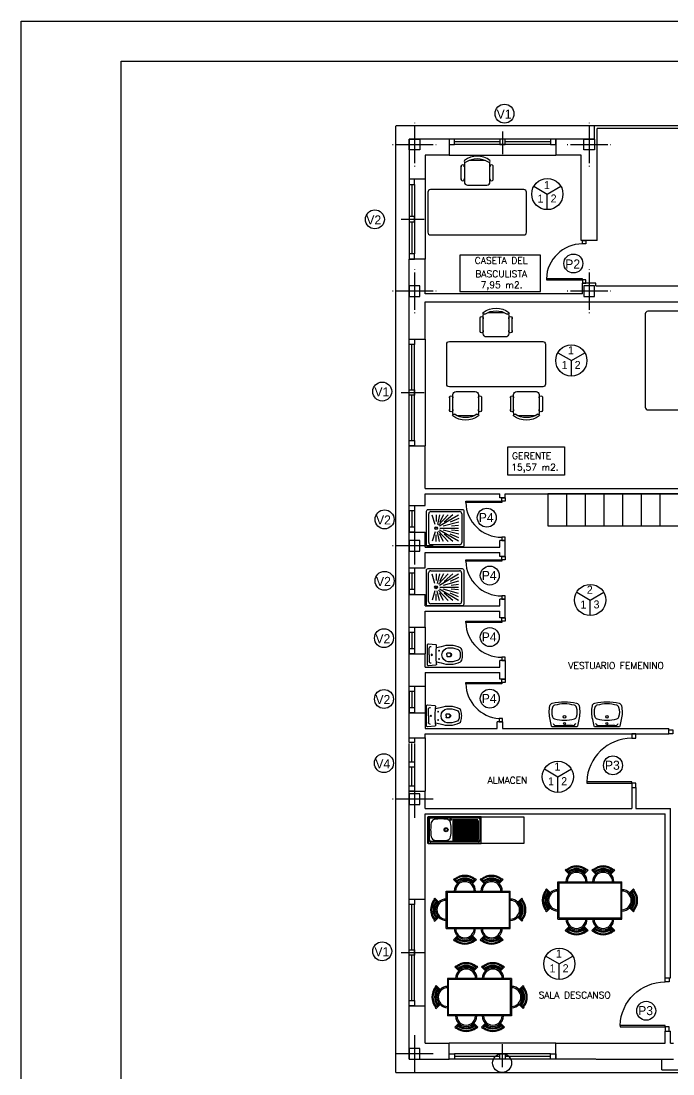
# Model space of a CAD drawing. Header units: millimetres. Extents: x -4480 to 40070, y -12931 to 18569.
# Drawn here: x -4480 to 7740, y -1172 to 18569 of the extents above; entities that cross this region are included whole.
import ezdxf
from ezdxf.enums import TextEntityAlignment as Align

# ---------------------------------------------------------------- set-up
doc = ezdxf.new("R2010")
doc.units = ezdxf.units.MM
for name, pattern in [('CYPELINEA', [0]), ('PUNTOS', [0.25, 0, -0.25]), ('TRAZOS', [19.05, 12.7, -6.35])]:
    doc.linetypes.add(name, pattern=pattern)
for name, color, linetype in [('015', 1, 'Continuous'), ('07', 6, 'Continuous'), ('CALIDADES', 7, 'Continuous'), ('CARPINTERIA', 1, 'Continuous'), ('CUBIERTA', 2, 'Continuous'), ('MOBI', 2, 'Continuous'), ('PILAR_EJES', 1, 'CYPELINEA'), ('PILAR_RECT', 2, 'CYPELINEA'), ('SANITARIOS', 1, 'Continuous'), ('TABIQUERIA', 2, 'Continuous'), ('TEXTOS', 2, 'Continuous')]:
    doc.layers.add(name, color=color, linetype=linetype)
doc.styles.add('NGG', font='romans.shx')
doc.styles.add('STYLE1', font='')
doc.styles.get('STYLE1').set_extended_font_data('Univers')

# ---------------------------------------------------------------- blocks, each defined once
blk = doc.blocks.new('012302')
for p, q in [((-0.31, -0.62), (-0.31, -0.08)), ((-0.27, -0.04), (0.27, -0.04)), ((-0.25, -0.18), (-0.125, -0.18)), ((-0.069, -0.159), (-0.245, -0.105)), ((0.069, -0.159), (0.245, -0.105)), ((0.25, -0.18), (0.125, -0.18)), ((0.31, -0.08), (0.31, -0.62)), ((-0.25, -0.245), (-0.068, -0.203)), ((-0.25, -0.405), (-0.055, -0.225)), ((-0.25, -0.32), (-0.105, -0.245)), ((-0.25, -0.495), (-0.11, -0.33)), ((-0.246, -0.6), (-0.035, -0.243)), ((-0.115, -0.603), (-0.035, -0.313)), ((-0.005, -0.6), (-0.005, -0.25)), ((0.246, -0.6), (0.035, -0.243)), ((0.115, -0.603), (0.035, -0.313)), ((0.25, -0.405), (0.055, -0.225)), ((0.25, -0.245), (0.068, -0.203)), ((0.25, -0.32), (0.105, -0.245)), ((0.25, -0.495), (0.11, -0.33)), ((-0.181, -0.604), (-0.111, -0.444)), ((-0.05, -0.601), (-0.035, -0.466)), ((0.05, -0.601), (0.035, -0.466)), ((0.181, -0.604), (0.111, -0.444)), ((0.27, -0.66), (-0.27, -0.66))]:
    blk.add_line(p, q)
blk.add_lwpolyline([(-0.35, -0.67), (-0.35, -0.03, -0.414214), (-0.32, 0), (0.32, 0, -0.414214), (0.35, -0.03), (0.35, -0.67, -0.414214), (0.32, -0.7), (-0.32, -0.7, -0.414214)], format="xyb", close=True)
for radius in [0.0275, 0.0169, 0.0169]:
    blk.add_circle((0, -0.18), radius)
for centre, start, end in [((-0.27, -0.08), 90, 180), ((0.27, -0.08), 0, 90), ((-0.27, -0.62), 180, 270), ((0.27, -0.62), 270, 0)]:
    blk.add_arc(centre, 0.04, start, end)
blk = doc.blocks.new('012114')
for p, q in [((0, -0.041), (-0.126, -0.041)), ((0, -0.041), (0.126, -0.041)), ((0, -0.372), (-0.025, -0.372)), ((0, -0.372), (0.025, -0.372))]:
    blk.add_line(p, q)
blk.add_lwpolyline([(0.17, -0.179, 0.006856), (0.131, -0.175), (0.152, -0.264, -0.190618), (0.133, -0.625, -0.225225), (0.1, -0.652, -0.063558), (0, -0.665, -0.063558), (-0.1, -0.652, -0.225225), (-0.133, -0.625, -0.190618), (-0.152, -0.264), (-0.131, -0.175, 0.006856), (-0.17, -0.179, -0.425204), (-0.187, -0.165), (-0.2, -0.024, -0.440217), (-0.179, 0), (0, 0), (0.179, 0, -0.440217), (0.2, -0.024), (0.187, -0.165)], format="xyb")
for centre, radius in [((0, -0.087), 0.0125), ((-0.078, -0.225), 0.008), ((0.078, -0.225), 0.008)]:
    blk.add_circle(centre, radius)
for centre, radius, start, end in [((-0.122, -0.078), 0.0372, 96.0407, 181.7016), ((0, -1.582), 1.413, 90, 95.3323), ((0, -1.582), 1.413, 84.6677, 90), ((0.122, -0.078), 0.0372, 358.2984, 83.9593), ((0.172, -0.164), 0.015, 263.0963, 355.2379), ((0, -0.412), 0.133, 6.8934, 173.1066), ((0.087, -0.406), 0.125, 168.5881, 191.4119), ((-0.025, -0.382), 0.01, 90, 180), ((0.025, -0.382), 0.01, 0, 90), ((-0.087, -0.406), 0.125, 348.5881, 11.4119), ((0.314, -0.419), 0.447, 176.9791, 198.8669), ((-0.033, -0.538), 0.08, 198.8669, 263.0722), ((0, -0.408), 0.0386, 195.7788, 344.2212), ((0, -0.422), 0.0366, 195.2314, 344.7686), ((0.033, -0.538), 0.08, 276.9278, 341.1331), ((-0.314, -0.419), 0.447, 341.1331, 3.0209), ((0, -0.268), 0.352, 263.0722, 270), ((0, -0.268), 0.352, 270, 276.9278)]:
    blk.add_arc(centre, radius, start, end)
blk = doc.blocks.new('012102')
for p in [(-0.148, -0.025), (0.148, -0.025)]:
    blk.add_line(p, (0, -0.025))
blk.add_lwpolyline([(0.221, 0, -0.356176), (0.241, -0.016), (0.266, -0.14, -0.119815), (0.273, -0.396, -0.294219), (0.228, -0.444, -0.064372), (0, -0.47, -0.064372), (-0.228, -0.444, -0.294219), (-0.273, -0.396, -0.119815), (-0.266, -0.14), (-0.241, -0.016, -0.356176), (-0.221, 0), (0, 0)], format="xyb", close=True)
at = {"linetype": 'PUNTOS'}
for centre in [(-0.1, -0.065), (0.1, -0.065)]:
    blk.add_circle(centre, 0.015, dxfattribs=at)
for centre, radius in [((0, -0.19), 0.023), ((0, -0.065), 0.0175)]:
    blk.add_circle(centre, radius)
for centre, radius, start, end in [((0.04, -0.279), 0.28, 161.6517, 198.3483), ((-0.169, -0.21), 0.06, 106.3491, 161.6517), ((-0.151, -0.092), 0.067, 87.0352, 159.0483), ((-0.007, -0.761), 0.634, 89.3416, 106.3491), ((0.007, -0.761), 0.634, 73.6509, 90.6584), ((0.151, -0.092), 0.067, 20.9517, 92.9648), ((0.169, -0.21), 0.06, 18.3483, 73.6509), ((-0.04, -0.279), 0.28, 341.6517, 18.3483), ((-0.169, -0.349), 0.06, 198.3483, 253.6509), ((0.169, -0.349), 0.06, 286.3491, 341.6517), ((-0.007, 0.202), 0.634, 253.6509, 270.6584), ((0.007, 0.202), 0.634, 269.3416, 286.3491)]:
    blk.add_arc(centre, radius, start, end)
blk = doc.blocks.new('013101')
for p, q in [((-0.55, 0), (-0.55, -0.55)), ((0.55, 0), (-0.55, 0)), ((0.55, -0.55), (0.55, 0)), ((-0.534, -0.064), (-0.534, -0.476)), ((-0.523, -0.064), (-0.523, -0.476)), ((0.49, -0.02), (-0.49, -0.02)), ((0.49, -0.031), (-0.49, -0.031)), ((-0.046, -0.057), (0.479, -0.057)), ((-0.046, -0.084), (0.501, -0.084)), ((-0.046, -0.11), (0.501, -0.11)), ((-0.046, -0.137), (0.501, -0.137)), ((-0.046, -0.164), (0.501, -0.164)), ((-0.046, -0.19), (0.501, -0.19)), ((-0.046, -0.217), (0.501, -0.217)), ((0.523, -0.476), (0.523, -0.064)), ((0.534, -0.476), (0.534, -0.064)), ((-0.046, -0.243), (0.501, -0.243)), ((-0.046, -0.27), (0.501, -0.27)), ((-0.046, -0.296), (0.501, -0.296)), ((-0.046, -0.323), (0.501, -0.323)), ((-0.046, -0.349), (0.501, -0.349)), ((-0.046, -0.376), (0.501, -0.376)), ((-0.046, -0.402), (0.501, -0.402)), ((-0.046, -0.429), (0.501, -0.429)), ((-0.55, -0.55), (0.55, -0.55)), ((0.49, -0.509), (-0.49, -0.509)), ((0.49, -0.52), (-0.49, -0.52)), ((-0.046, -0.456), (0.501, -0.456)), ((-0.046, -0.482), (0.493, -0.482))]:
    blk.add_line(p, q)
for centre, radius in [((-0.082, -0.059), 0.0179), ((-0.177, -0.27), 0.0418), ((-0.177, -0.27), 0.0303)]:
    blk.add_circle(centre, radius)
for centre, radius, start, end in [((-0.49, -0.064), 0.044, 90, 180), ((-0.49, -0.064), 0.033, 90, 180), ((0.33, -0.27), 0.826, 169.6188, 180), ((-0.401, -0.136), 0.0826, 97.23, 169.6188), ((-0.284, -1.279), 1.232, 89.999, 95.9178), ((-0.284, -1.279), 1.232, 84.0822, 90.001), ((-0.167, -0.136), 0.0826, 10.3812, 82.77), ((-0.898, -0.27), 0.826, 0, 10.3812), ((0.49, -0.064), 0.044, 0, 90), ((0.49, -0.064), 0.033, 0, 90), ((0.33, -0.27), 0.826, 180, 190.3812), ((-0.401, -0.404), 0.0826, 190.3812, 262.77), ((-0.167, -0.404), 0.0826, 277.23, 349.6188), ((-0.898, -0.27), 0.826, 349.6188, 0), ((-0.49, -0.476), 0.044, 180, 270), ((-0.49, -0.476), 0.033, 180, 270), ((-0.284, 0.74), 1.232, 264.0822, 270.001), ((-0.284, 0.74), 1.232, 269.999, 275.9178), ((0.49, -0.476), 0.033, 270, 0), ((0.49, -0.476), 0.044, 270, 0)]:
    blk.add_arc(centre, radius, start, end)
blk = doc.blocks.new('FREGADERO')
at = {"xscale": 1000, "yscale": 1000, "zscale": 1000}
blk.add_blockref('013101', (6, 6), dxfattribs=at)
blk = doc.blocks.new('M3S')
at = {"color": 2}
for p, q in [((-30.1, -43.8), (-30.1, -18.2)), ((-24, -14), (-24, -48)), ((14.9, -8), (-14.9, -8)), ((24, -48), (24, -14)), ((30, -43.8), (30, -18.2)), ((-18, -54), (18, -54)), ((-39, -156.2), (-75, -156.2)), ((75, -156.2), (39, -156.2)), ((-87, -166.5), (-87, -192)), ((-81, -162.2), (-81, -196.2)), ((-33, -196.2), (-33, -162.2)), ((-26.9, -166.5), (-26.9, -192)), ((27, -166.5), (27, -192)), ((33, -162.2), (33, -196.2)), ((81, -196.2), (81, -162.2)), ((87.1, -166.5), (87.1, -192)), ((-71.9, -202.2), (-42.1, -202.2)), ((42.1, -202.2), (71.9, -202.2))]:
    blk.add_line(p, q, dxfattribs=at)
for centre, radius, start, end in [((0, -40), 40, 53.1301, 126.8699), ((-27.1, -19.1), 3.12, 343.7398, 196.2602), ((-22.2, -9.3), 2.19, 143.3099, 302.0274), ((-18, -14), 6, 152.4156, 180), ((0, -44.4), 39.3, 57.5758, 122.4242), ((22.2, -9.3), 2.19, 237.9726, 36.6901), ((18, -14), 6, 0, 27.5844), ((27, -19.1), 3.12, 343.7398, 196.2602), ((-27.1, -42.9), 3.12, 163.7398, 16.2602), ((-18, -48), 6, 180, 270), ((18, -48), 6, 270, 360), ((27, -42.9), 3.12, 163.7398, 16.2602), ((-75, -162.2), 6, 90, 180), ((-39, -162.2), 6, 0, 90), ((39, -162.2), 6, 90, 180), ((75, -162.2), 6, 0, 90), ((-84, -167.4), 3.12, 343.7398, 196.2602), ((-29.9, -167.4), 3.12, 343.7398, 196.2602), ((30, -167.4), 3.12, 343.7398, 196.2602), ((84.1, -167.4), 3.12, 343.7398, 196.2602), ((-84, -191.1), 3.12, 163.7398, 16.2602), ((-75, -196.2), 6, 180, 207.5844), ((-39, -196.2), 6, 332.4156, 0), ((-29.9, -191.1), 3.12, 163.7398, 16.2602), ((30, -191.1), 3.12, 163.7398, 16.2602), ((39, -196.2), 6, 180, 207.5844), ((75, -196.2), 6, 332.4156, 0), ((84.1, -191.1), 3.12, 163.7398, 16.2602), ((-79.2, -200.9), 2.19, 57.9726, 216.6901), ((-57, -170.2), 40, 233.1301, 306.8699), ((-57, -165.9), 39.3, 237.5758, 302.4242), ((-34.7, -200.9), 2.19, 323.3099, 122.0274), ((34.7, -200.9), 2.19, 57.9726, 216.6901), ((57, -170.2), 40, 233.1301, 306.8699), ((57, -165.9), 39.3, 237.5758, 302.4242), ((79.2, -200.9), 2.19, 323.3099, 122.0274)]:
    blk.add_arc(centre, radius, start, end, dxfattribs=at)
at = {"layer": 'MOBI', "color": 2}
for p, q in [((-92.5, -67.6), (-92.5, -142.6)), ((87.5, -62.6), (-87.5, -62.6)), ((92.5, -142.6), (92.5, -67.6)), ((-87.5, -147.6), (87.5, -147.6))]:
    blk.add_line(p, q, dxfattribs=at)
for centre, start, end in [((-87.5, -67.6), 90, 180), ((87.5, -67.6), 0, 90), ((-87.5, -142.6), 180, 270), ((87.5, -142.6), 270, 0)]:
    blk.add_arc(centre, 5, start, end, dxfattribs=at)
blk = doc.blocks.new('M1S')
at = {"color": 2}
for p, q in [((-92.5, 142.6), (-92.5, 67.6)), ((87.5, 147.6), (-87.5, 147.6)), ((92.5, 67.6), (92.5, 142.6)), ((-87.5, 62.6), (87.5, 62.6)), ((-30, 43.8), (-30, 18.2)), ((-24, 48), (-24, 14)), ((18, 54), (-18, 54)), ((24, 14), (24, 48)), ((30.1, 43.8), (30.1, 18.2)), ((-14.9, 8), (14.9, 8))]:
    blk.add_line(p, q, dxfattribs=at)
for centre, radius, start, end in [((-87.5, 142.6), 5, 90, 180), ((87.5, 142.6), 5, 0, 90), ((-87.5, 67.6), 5, 180, 270), ((87.5, 67.6), 5, 270, 0), ((-27, 42.9), 3.12, 343.7398, 196.2602), ((-18, 48), 6, 90, 180), ((18, 48), 6, 0, 90), ((27.1, 42.9), 3.12, 343.7398, 196.2602), ((-27, 19.1), 3.12, 163.7398, 16.2602), ((27.1, 19.1), 3.12, 163.7398, 16.2602), ((-22.2, 9.3), 2.19, 57.9726, 216.6901), ((-18, 14), 6, 180, 207.5844), ((0, 40), 40, 233.1301, 306.8699), ((0, 44.4), 39.3, 237.5758, 302.4242), ((22.2, 9.3), 2.19, 323.3099, 122.0274), ((18, 14), 6, 332.4156, 0)]:
    blk.add_arc(centre, radius, start, end, dxfattribs=at)
blk = doc.blocks.new('MC631201')
at = {"color": 2}
for p, q in [((-39.1, 49.1), (-46.6, 56.6)), ((-37.9, 50.3), (-44.6, 58.4)), ((-12.1, 50.3), (-5.4, 58.4)), ((-10.9, 49.1), (-3.4, 56.6)), ((10.9, 49.1), (3.4, 56.6)), ((12.1, 50.3), (5.4, 58.4)), ((37.9, 50.3), (44.6, 58.4)), ((39.1, 49.1), (46.6, 56.6)), ((-74.1, 14.1), (-81.6, 21.6)), ((-60, 35), (60, 35)), ((-60, -35), (-60, 35)), ((-58, 33), (58, 33)), ((-58, 33), (-58, -33)), ((58, 33), (58, -33)), ((60, -35), (60, 35)), ((74.1, 14.1), (81.6, 21.6)), ((-75.3, 12.9), (-83.4, 19.6)), ((75.3, 12.9), (83.4, 19.6)), ((-75.3, -12.9), (-83.4, -19.6)), ((-74.1, -14.1), (-81.6, -21.6)), ((74.1, -14.1), (81.6, -21.6)), ((75.3, -12.9), (83.4, -19.6)), ((-60, -35), (60, -35)), ((-58, -33), (58, -33)), ((-39.1, -49.1), (-46.6, -56.6)), ((-37.9, -50.3), (-44.6, -58.4)), ((-12.1, -50.3), (-5.4, -58.4)), ((-10.9, -49.1), (-3.4, -56.6)), ((10.9, -49.1), (3.4, -56.6)), ((12.1, -50.3), (5.4, -58.4)), ((37.9, -50.3), (44.6, -58.4)), ((39.1, -49.1), (46.6, -56.6))]:
    blk.add_line(p, q, dxfattribs=at)
for centre, radius, start, end in [((-25, 35), 29.5, 50, 130), ((-25, 35), 27.5, 50, 130), ((-25, 35), 24.5, 50, 130), ((25, 35), 29.5, 50, 130), ((25, 35), 27.5, 50, 130), ((25, 35), 24.5, 50, 130), ((-25, 35), 30.5, 130, 135), ((-25, 35), 20, 360, 180), ((-25, 35), 17.5, 360, 180), ((-25, 35), 22.5, 50, 130), ((-25, 35), 30.5, 45, 50), ((25, 35), 30.5, 130, 135), ((25, 35), 20, 360, 180), ((25, 35), 17.5, 360, 180), ((25, 35), 22.5, 50, 130), ((25, 35), 30.5, 45, 50), ((-60, 0), 30.5, 135, 140), ((-60, 0), 20, 90, 270), ((60, 0), 20, 270, 90), ((60, 0), 30.5, 40, 45), ((-60, 0), 29.5, 140, 220), ((-60, 0), 27.5, 140, 220), ((-60, 0), 24.5, 140, 220), ((-60, 0), 22.5, 140, 220), ((-60, 0), 17.5, 90, 270), ((60, 0), 17.5, 270, 90), ((60, 0), 22.5, 320, 40), ((60, 0), 24.5, 320, 40), ((60, 0), 27.5, 320, 40), ((60, 0), 29.5, 320, 40), ((-60, 0), 30.5, 220, 225), ((60, 0), 30.5, 315, 320), ((-25, -35), 20, 180, 0), ((-25, -35), 17.5, 180, 0), ((25, -35), 20, 180, 0), ((25, -35), 17.5, 180, 0), ((-25, -35), 30.5, 225, 230), ((-25, -35), 29.5, 230, 310), ((-25, -35), 27.5, 230, 310), ((-25, -35), 24.5, 230, 310), ((-25, -35), 22.5, 230, 310), ((-25, -35), 30.5, 310, 315), ((25, -35), 30.5, 225, 230), ((25, -35), 29.5, 230, 310), ((25, -35), 27.5, 230, 310), ((25, -35), 24.5, 230, 310), ((25, -35), 22.5, 230, 310), ((25, -35), 30.5, 310, 315)]:
    blk.add_arc(centre, radius, start, end, dxfattribs=at)
blk = doc.blocks.new('A$C210814F2')
at = {"layer": 'CARPINTERIA'}
for points in [[(-237, 686), (-315, 686), (-315, 608), (-237, 608)], [(-237, -314), (-315, -314), (-315, -236), (-237, -236)], [(-237, -236), (-237, -207), (607, -207), (607, -236)]]:
    blk.add_lwpolyline(points, close=True, dxfattribs=at)
blk.add_arc((-237, -236), 844, 1.9991, 90, dxfattribs=at)
blk = doc.blocks.new('A2h')
at = {"layer": '015'}
blk.add_lwpolyline([(-594, 0), (-594, 420), (0, 420), (0, 0)], close=True, dxfattribs=at)
at = {"layer": '07'}
blk.add_lwpolyline([(-569, 10), (-569, 410), (-10, 410), (-10, 10)], close=True, dxfattribs=at)

msp = doc.modelspace()

# ---------------------------------------------------------------- linework, layer by layer
at = {"layer": 'CALIDADES', "color": 3}
for p, q in [((5132.1, 15471.4), (5385.2, 15325.3)), ((5385.2, 15325.3), (5638.3, 15471.4)), ((5385.2, 15033), (5385.2, 15325.3)), ((5582.8, 12350.2), (5835.9, 12204.1)), ((5835.9, 12204.1), (6089, 12350.2)), ((5835.9, 11911.8), (5835.9, 12204.1)), ((5936.7, 7860.4), (6189.8, 7714.2)), ((6189.8, 7714.2), (6442.9, 7860.4)), ((6189.8, 7422), (6189.8, 7714.2)), ((5329.9, 4546.3), (5583, 4400.2)), ((5583, 4400.2), (5836.1, 4546.3)), ((5583, 4107.9), (5583, 4400.2)), ((5357, 1038.8), (5610.2, 892.6)), ((5610.2, 892.6), (5863.3, 1038.8)), ((5610.2, 600.3), (5610.2, 892.6))]:
    msp.add_line(p, q, dxfattribs=at)
at = {"layer": 'CALIDADES'}
for centre in [(4582.5, 16832.3), (2152.5, 14850.7), (5873.9, 14023.8), (2290.6, 11623), (2335, 9225.7), (4250.6, 9258.4), (4306.4, 8171.9), (2335, 8073.5), (2323.9, 6998.8), (4306.4, 7018.5), (2323.9, 5857.7), (4306.4, 5865.1), (2322.7, 4654.7), (6615.8, 4613.8), (2290.6, 1127.4), (7239.4, 12.7), (4537.7, -966.4)]:
    msp.add_circle(centre, 177.7, dxfattribs=at)
at = {"layer": 'CALIDADES', "color": 3}
for centre in [(5385.2, 15325.3), (5835.9, 12204.1), (6189.8, 7714.2), (5583, 4400.2), (5610.2, 892.6)]:
    msp.add_circle(centre, 292.3, dxfattribs=at)
at = {"layer": 'CARPINTERIA'}
for p, q in [((4542.9, 16498.1), (4542.9, 16072.3)), ((5442.9, 16353.1), (3642.9, 16353.1)), ((4492.9, 16303.1), (3642.9, 16303.1)), ((5442.9, 16253.1), (3642.9, 16253.1)), ((5442.9, 16303.1), (4592.9, 16303.1)), ((3542.9, 16053.1), (5542.9, 16053.1)), ((3092.9, 15603.1), (3092.9, 14103.1)), ((2792.9, 15503.1), (2792.9, 14203.1)), ((2842.9, 15503.1), (2842.9, 14903.1)), ((2892.9, 15503.1), (2892.9, 14203.1)), ((2647.9, 14853.1), (3073.8, 14853.1)), ((2842.9, 14803.1), (2842.9, 14203.1)), ((2792.9, 10703.1), (2792.9, 12503.1)), ((2842.9, 11653.1), (2842.9, 12503.1)), ((2892.9, 10703.1), (2892.9, 12503.1)), ((3096.9, 12603.1), (3096.9, 10603.1)), ((2647.9, 11603.1), (3073.8, 11603.1)), ((2842.9, 10703.1), (2842.9, 11553.1)), ((5742.9, 9703.1), (5742.9, 9103.1)), ((6092.9, 9703.1), (6092.9, 9103.1)), ((6442.9, 9703.1), (6442.9, 9103.1)), ((6792.9, 9703.1), (6792.9, 9103.1)), ((7142.9, 9703.1), (7142.9, 9103.1)), ((7492.9, 9703.1), (7492.9, 9103.1)), ((2792.9, 9384.6), (2792.9, 8984.6)), ((2842.9, 9384.6), (2842.9, 9084.6)), ((2892.9, 9384.6), (2892.9, 9084.6)), ((2792.9, 8220.2), (2792.9, 7820.2)), ((2842.9, 8220.2), (2842.9, 7920.2)), ((2892.9, 8220.2), (2892.9, 7920.2)), ((3092.9, 7204), (3092.9, 6704)), ((2792.9, 7104), (2792.9, 6704)), ((2842.9, 7104), (2842.9, 6804)), ((2892.9, 7104), (2892.9, 6804)), ((2792.9, 5996.8), (2792.9, 5596.8)), ((2842.9, 5996.8), (2842.9, 5696.8)), ((2892.9, 5996.8), (2892.9, 5696.8)), ((3092.9, 6096.8), (3092.9, 5596.8)), ((2792.9, 4178.1), (2792.9, 5024.9)), ((2842.9, 4681.3), (2842.9, 5024.9)), ((2892.9, 5024.9), (2892.9, 4278.1)), ((3092.9, 5129), (3092.9, 4129)), ((2842.9, 4229), (2842.9, 4581.3)), ((2792.9, 203.1), (2792.9, 2003.1)), ((2842.9, 1153.1), (2842.9, 2003.1)), ((2892.9, 203.1), (2892.9, 2003.1)), ((3092.9, 103.1), (3096.3, 2103.1)), ((2647.9, 1103.1), (3073.8, 1103.1)), ((2842.9, 203.1), (2842.9, 1053.1)), ((5542.9, -596.9), (3542.9, -596.9)), ((4542.9, -1041.9), (4542.9, -616)), ((5442.9, -796.9), (3642.9, -796.9)), ((4492.9, -846.9), (3642.9, -846.9)), ((5442.9, -896.9), (3642.9, -896.9)), ((5442.9, -846.9), (4592.9, -846.9))]:
    msp.add_line(p, q, dxfattribs=at)
for points in [[(3642.9, 16353.1), (3542.9, 16353.1), (3542.9, 16253.1), (3642.9, 16253.1)], [(4592.9, 16353.1), (4492.9, 16353.1), (4492.9, 16253.1), (4592.9, 16253.1)], [(5542.9, 16353.1), (5442.9, 16353.1), (5442.9, 16253.1), (5542.9, 16253.1)], [(2792.9, 15603.1), (2792.9, 15503.1), (2892.9, 15503.1), (2892.9, 15603.1)], [(2792.9, 14903.1), (2792.9, 14803.1), (2892.9, 14803.1), (2892.9, 14903.1)], [(6042.9, 14453.1), (6105.2, 14453.1), (6105.2, 14390.9), (6042.9, 14390.9)], [(2792.9, 14203.1), (2792.9, 14103.1), (2892.9, 14103.1), (2892.9, 14203.1)], [(6042.9, 13715.3), (6042.9, 13738.9), (5367.4, 13738.9), (5367.4, 13715.3)], [(6042.9, 13653.1), (6105.2, 13653.1), (6105.2, 13715.3), (6042.9, 13715.3)], [(2792.9, 12503.1), (2792.9, 12603.1), (2892.9, 12603.1), (2892.9, 12503.1)], [(2792.9, 11553.1), (2792.9, 11653.1), (2892.9, 11653.1), (2892.9, 11553.1)], [(2792.9, 10603.1), (2792.9, 10703.1), (2892.9, 10703.1), (2892.9, 10603.1)], [(8192.9, 9703.1), (5392.9, 9703.1), (5392.9, 9103.1), (8192.9, 9103.1)], [(2892.9, 9484.6), (2892.9, 9384.6), (2792.9, 9384.6), (2792.9, 9484.6)], [(4530.7, 9565.9), (4530.7, 9542.3), (3855.2, 9542.3), (3855.2, 9565.9)], [(4530.7, 9628.1), (4592.9, 9628.1), (4592.9, 9565.9), (4530.7, 9565.9)], [(2892.9, 9084.6), (2892.9, 8984.6), (2792.9, 8984.6), (2792.9, 9084.6)], [(4530.7, 8828.1), (4592.9, 8828.1), (4592.9, 8890.3), (4530.7, 8890.3)], [(4530.7, 8528.1), (4592.9, 8528.1), (4592.9, 8465.9), (4530.7, 8465.9)], [(2892.9, 8320.2), (2892.9, 8220.2), (2792.9, 8220.2), (2792.9, 8320.2)], [(4530.7, 8465.9), (4530.7, 8442.3), (3855.2, 8442.3), (3855.2, 8465.9)], [(2892.9, 7920.2), (2892.9, 7820.2), (2792.9, 7820.2), (2792.9, 7920.2)], [(4530.7, 7728.1), (4592.9, 7728.1), (4592.9, 7790.3), (4530.7, 7790.3)], [(4530.7, 7315.9), (4530.7, 7292.3), (3855.2, 7292.3), (3855.2, 7315.9)], [(4530.7, 7378.1), (4592.9, 7378.1), (4592.9, 7315.9), (4530.7, 7315.9)], [(2892.9, 7204), (2892.9, 7104), (2792.9, 7104), (2792.9, 7204)], [(2892.9, 6804), (2892.9, 6704), (2792.9, 6704), (2792.9, 6804)], [(4530.7, 6578.1), (4592.9, 6578.1), (4592.9, 6640.3), (4530.7, 6640.3)], [(4530.7, 6165.9), (4530.7, 6142.3), (3855.2, 6142.3), (3855.2, 6165.9)], [(4530.7, 6228.1), (4592.9, 6228.1), (4592.9, 6165.9), (4530.7, 6165.9)], [(2892.9, 6096.8), (2892.9, 5996.8), (2792.9, 5996.8), (2792.9, 6096.8)], [(2892.9, 5696.8), (2892.9, 5596.8), (2792.9, 5596.8), (2792.9, 5696.8)], [(4480.7, 5428.1), (4542.9, 5428.1), (4542.9, 5490.3), (4480.7, 5490.3)], [(6968.9, 5125.3), (7046.7, 5125.3), (7046.7, 5203.1), (6968.9, 5203.1)], [(7738.4, 5280.9), (7738.4, 5203.1), (7660.6, 5203.1), (7660.6, 5280.9)], [(2792.9, 5040.1), (2792.9, 5129), (2892.9, 5129), (2892.9, 5040.1)], [(2792.9, 4581.3), (2792.9, 4681.3), (2892.9, 4681.3), (2892.9, 4581.3)], [(2792.9, 4129), (2792.9, 4229), (2892.9, 4229), (2892.9, 4129)], [(6968.9, 4277), (6968.9, 4306.4), (6124.5, 4306.4), (6124.5, 4277)], [(6968.9, 4199.2), (7046.7, 4199.2), (7046.7, 4277), (6968.9, 4277)], [(2792.9, 2003.1), (2792.9, 2103.1), (2892.9, 2103.1), (2892.9, 2003.1)], [(2792.9, 1053.1), (2792.9, 1153.1), (2892.9, 1153.1), (2892.9, 1053.1)], [(2792.9, 103.1), (2792.9, 203.1), (2892.9, 203.1), (2892.9, 103.1)], [(3642.9, -896.9), (3542.9, -896.9), (3542.9, -796.9), (3642.9, -796.9)], [(4592.9, -896.9), (4492.9, -896.9), (4492.9, -796.9), (4592.9, -796.9)], [(5542.9, -896.9), (5442.9, -896.9), (5442.9, -796.9), (5542.9, -796.9)]]:
    msp.add_lwpolyline(points, close=True, dxfattribs=at)
for centre, radius, start, end in [((6042.9, 13715.3), 675.6, 90, 178.0009), ((4530.7, 9565.9), 675.6, 181.9991, 270), ((4530.7, 8465.9), 675.6, 181.9991, 270), ((4530.7, 7315.9), 675.6, 181.9991, 270), ((4534.5, 6167.6), 679.3, 182.12819, 265.46346), ((6968.9, 4277), 844.4, 90, 178.0009)]:
    msp.add_arc(centre, radius, start, end, dxfattribs=at)
at = {"layer": 'CUBIERTA', "linetype": 'TRAZOS', "ltscale": 0.5}
for p, q in [((2542.9, -1146.9), (2542.9, 16603.1)), ((12042.9, 16603.1), (2542.9, 16603.1)), ((2542.9, -1146.9), (15292.9, -1146.9))]:
    msp.add_line(p, q, dxfattribs=at)
at = {"layer": 'MOBI'}
msp.add_lwpolyline([(3148.1, 3151.2), (3148.1, 3651.2), (4948.1, 3651.2), (4948.1, 3151.2)], close=True, dxfattribs=at)
at = {"layer": 'PILAR_EJES'}
for p, q in [((2892.9, 16663.1), (2892.9, 16653.1)), ((2892.9, 16603.1), (2892.9, 15903.1)), ((6167.9, 16663.1), (6167.9, 16653.1)), ((6167.9, 16603.1), (6167.9, 15903.1)), ((2482.9, 16253.1), (2492.9, 16253.1)), ((2542.9, 16253.1), (3242.9, 16253.1)), ((3292.9, 16253.1), (3302.9, 16253.1)), ((5757.9, 16253.1), (5767.9, 16253.1)), ((5817.9, 16253.1), (6517.9, 16253.1)), ((6567.9, 16253.1), (6577.9, 16253.1)), ((2892.9, 15853.1), (2892.9, 15843.1)), ((6167.9, 15853.1), (6167.9, 15843.1)), ((2892.9, 13913.1), (2892.9, 13903.1)), ((2892.9, 13913.1), (2892.9, 13903.1)), ((2892.9, 13853.1), (2892.9, 13153.1)), ((6167.9, 13913.1), (6167.9, 13903.1)), ((6167.9, 13853.1), (6167.9, 13153.1)), ((2492.9, 13503.1), (2482.9, 13503.1)), ((3242.9, 13503.1), (2542.9, 13503.1)), ((3302.9, 13503.1), (3292.9, 13503.1)), ((5767.9, 13503.1), (5757.9, 13503.1)), ((6517.9, 13503.1), (5817.9, 13503.1)), ((6577.9, 13503.1), (6567.9, 13503.1)), ((2892.9, 13103.1), (2892.9, 13093.1)), ((6167.9, 13103.1), (6167.9, 13093.1)), ((2892.9, 9078.1), (2892.9, 8378.1)), ((2492.9, 8728.1), (2482.9, 8728.1)), ((3242.9, 8728.1), (2542.9, 8728.1)), ((2892.9, 8638.1), (2892.9, 8628.1)), ((2892.9, 4328.1), (2892.9, 3628.1)), ((2492.9, 3978.1), (2482.9, 3978.1)), ((3242.9, 3978.1), (2542.9, 3978.1)), ((2892.9, -446.9), (2892.9, -1146.9)), ((3242.9, -796.9), (2542.9, -796.9))]:
    msp.add_line(p, q, dxfattribs=at)
at = {"layer": 'PILAR_RECT'}
for p, q in [((2792.9, 16353.1), (2992.9, 16353.1)), ((2792.9, 16153.1), (2792.9, 16353.1)), ((2992.9, 16353.1), (2992.9, 16153.1)), ((6067.9, 16353.1), (6267.9, 16353.1)), ((6067.9, 16153.1), (6067.9, 16353.1)), ((6267.9, 16353.1), (6267.9, 16153.1)), ((2992.9, 16153.1), (2792.9, 16153.1)), ((6267.9, 16153.1), (6067.9, 16153.1)), ((2792.9, 13603.1), (2792.9, 13403.1)), ((2992.9, 13603.1), (2792.9, 13603.1)), ((2992.9, 13403.1), (2992.9, 13603.1)), ((6267.9, 13603.1), (6067.9, 13603.1)), ((6067.9, 13603.1), (6067.9, 13403.1)), ((6267.9, 13403.1), (6267.9, 13603.1)), ((2792.9, 13403.1), (2992.9, 13403.1)), ((6067.9, 13403.1), (6267.9, 13403.1)), ((2792.9, 8828.1), (2792.9, 8628.1)), ((2992.9, 8828.1), (2792.9, 8828.1)), ((2992.9, 8628.1), (2992.9, 8828.1)), ((2792.9, 8628.1), (2992.9, 8628.1)), ((2792.9, 4078.1), (2792.9, 3878.1)), ((2992.9, 4078.1), (2792.9, 4078.1)), ((2992.9, 3878.1), (2992.9, 4078.1)), ((2792.9, 3878.1), (2992.9, 3878.1)), ((2792.9, -696.9), (2792.9, -896.9)), ((2992.9, -696.9), (2792.9, -696.9)), ((2992.9, -896.9), (2992.9, -696.9)), ((2792.9, -896.9), (2992.9, -896.9))]:
    msp.add_line(p, q, dxfattribs=at)
at = {"layer": 'TABIQUERIA'}
for p, q in [((11992.9, 16553.1), (6317.9, 16553.1)), ((6317.9, 14453.1), (6317.9, 16553.1)), ((3542.9, 16353.1), (2792.9, 16353.1)), ((2792.9, 16353.1), (2792.9, 15603.1)), ((3542.9, 16353.1), (3542.9, 16053.1)), ((6267.9, 16353.1), (5542.9, 16353.1)), ((5542.9, 16353.1), (5542.9, 16053.1)), ((3542.9, 16053.1), (3092.9, 16053.1)), ((3092.9, 16053.1), (3092.9, 15603.1)), ((6017.9, 16053.1), (5542.9, 16053.1)), ((6017.9, 14453.1), (6017.9, 16053.1)), ((3092.9, 15603.1), (2792.9, 15603.1)), ((6317.9, 14453.1), (6017.9, 14453.1)), ((3092.9, 14103.1), (2792.9, 14103.1)), ((2792.9, 12603.1), (2792.9, 14103.1)), ((3092.9, 13453.1), (3092.9, 14103.1)), ((6042.9, 13453.1), (6042.9, 13653.1)), ((6292.9, 13653.1), (6042.9, 13653.1)), ((6292.9, 13603.1), (6292.9, 13653.1)), ((6042.9, 13453.1), (3092.9, 13453.1)), ((6292.9, 13603.1), (8692.9, 13603.1)), ((3092.9, 12603.1), (3092.9, 13303.1)), ((3092.9, 13303.1), (8817.9, 13303.1)), ((2792.9, 12603.1), (3092.9, 12603.1)), ((2792.9, 7028.1), (2792.9, 10603.1)), ((2792.9, 10603.1), (3092.9, 10603.1)), ((3092.9, 9803.1), (3092.9, 10603.1)), ((3092.9, 9803.1), (8817.9, 9803.1)), ((3092.9, 9703.1), (4492.9, 9703.1)), ((3092.9, 9484.6), (3092.9, 9703.1)), ((4592.9, 9703.1), (8817.9, 9703.1)), ((3092.9, 8703.1), (3092.9, 8984.6)), ((3092.9, 8703.1), (4492.9, 8703.1)), ((4592.9, 8828.1), (4492.9, 8828.1)), ((4492.9, 8703.1), (4492.9, 8828.1)), ((4592.9, 8528.1), (4592.9, 8828.1)), ((3092.9, 8603.1), (4492.9, 8603.1)), ((3092.9, 8320.2), (3092.9, 8603.1)), ((4492.9, 8528.1), (4492.9, 8603.1)), ((4592.9, 8528.1), (4492.9, 8528.1)), ((3092.9, 7603.1), (3092.9, 7820.2)), ((4592.9, 7728.1), (4492.9, 7728.1)), ((4492.9, 7603.1), (4492.9, 7728.1)), ((4592.9, 7378.1), (4592.9, 7728.1)), ((3092.9, 7603.1), (4492.9, 7603.1)), ((3092.9, 7503.1), (4492.9, 7503.1)), ((3092.9, 7204), (3092.9, 7503.1)), ((4492.9, 7378.1), (4492.9, 7503.1)), ((4592.9, 7378.1), (4492.9, 7378.1)), ((2792.9, 5129), (2792.9, 7103.1)), ((3092.9, 6453.1), (3092.9, 6704)), ((4492.9, 6453.1), (4492.9, 6578.1)), ((4592.9, 6578.1), (4492.9, 6578.1)), ((4592.9, 6578.1), (4492.9, 6578.1)), ((4592.9, 6578.1), (4592.9, 6228.1)), ((3092.9, 6453.1), (4492.9, 6453.1)), ((3092.9, 6353.1), (4492.9, 6353.1)), ((4492.9, 6228.1), (4492.9, 6353.1)), ((4592.9, 6228.1), (4492.9, 6228.1)), ((4442.9, 5303.1), (4442.9, 5428.1)), ((4542.9, 5428.1), (4442.9, 5428.1)), ((4542.9, 5428.1), (4542.9, 5303.1)), ((3092.9, 5303.1), (4442.9, 5303.1)), ((3092.9, 5203.1), (7660.6, 5203.1)), ((3092.9, 5129), (3092.9, 5203.1)), ((4442.9, 5203.1), (4542.9, 5203.1)), ((4542.9, 5303.1), (7660.6, 5303.1)), ((7660.6, 5203.1), (7660.6, 5303.1)), ((2792.9, 5129), (3092.9, 5129)), ((6968.9, 4199.2), (6968.9, 3803.1)), ((7046.7, 4199.2), (7046.7, 3803.1)), ((2792.9, 2103.1), (2792.9, 4129)), ((2792.9, 4129), (3092.9, 4129)), ((3092.9, 3803.1), (3092.9, 4129)), ((3092.9, 3803.1), (4592.9, 3803.1)), ((4592.9, 3803.1), (6968.9, 3803.1)), ((7046.7, 3803.1), (7692.9, 3803.1)), ((7692.9, 631.1), (7692.9, 3803.1)), ((3092.9, 3703.1), (4592.9, 3703.1)), ((3092.9, 2103.1), (3092.9, 3703.1)), ((4592.9, 3703.1), (7592.9, 3703.1)), ((7592.9, 631.1), (7592.9, 3703.1)), ((2792.9, 2103.1), (3092.9, 2103.1)), ((2792.9, -896.9), (2792.9, 103.1)), ((2792.9, 103.1), (3092.9, 103.1)), ((3092.9, -596.9), (3092.9, 103.1)), ((7592.9, -596.9), (7592.9, -368.9)), ((7692.9, -596.9), (7692.9, -368.9)), ((3092.9, -596.9), (3542.9, -596.9)), ((3542.9, -896.9), (3542.9, -596.9)), ((5542.9, -896.9), (5542.9, -596.9)), ((5542.9, -596.9), (7592.9, -596.9)), ((7692.9, -596.9), (7748.3, -596.9)), ((2792.9, -896.9), (3542.9, -896.9)), ((6292.9, -896.9), (5542.9, -896.9)), ((6304.2, -896.9), (7748.3, -896.9)), ((7531.1, -1096.9), (7531.1, -896.9)), ((7531.1, -1096.9), (8931.1, -1096.9))]:
    msp.add_line(p, q, dxfattribs=at)
for points in [[(6267.9, 16353.1), (6267.9, 16603.1)], [(4492.9, 9628.1), (4492.9, 9703.1)], [(4592.9, 9628.1), (4592.9, 9703.1)], [(2792.9, 9484.6), (3092.9, 9484.6)], [(4592.9, 9628.1), (4492.9, 9628.1)], [(2792.9, 8984.6), (3092.9, 8984.6)], [(2792.9, 8320.2), (3092.9, 8320.2)], [(2792.9, 7820.2), (3092.9, 7820.2)], [(2792.9, 7204), (3092.9, 7204)], [(2792.9, 6704), (3092.9, 6704)], [(3092.9, 6353.1), (3092.9, 6096.8)], [(2792.9, 6096.8), (3092.9, 6096.8)], [(2792.9, 5596.8), (3092.9, 5596.8)], [(3092.9, 5596.8), (3092.9, 5303.1)], [(7592.9, 631.1), (7692.9, 631.1)], [(7592.9, -368.9), (7692.9, -368.9)]]:
    msp.add_lwpolyline(points, dxfattribs=at)
at = {"layer": 'TEXTOS'}
for points in [[(5257.8, 14179.5), (3746.1, 14179.5), (3746.1, 13500.7), (5257.8, 13500.7)], [(4644.3, 10587.3), (5707.4, 10587.3), (5707.4, 10052), (4644.3, 10052)]]:
    msp.add_lwpolyline(points, close=True, dxfattribs=at)

# ---------------------------------------------------------------- block references
at = {"color": 3, "linetype": 'Continuous', "xscale": 75.00000000028012, "yscale": 74.99999999891588, "zscale": 75.0000000000074}
msp.add_blockref('A2h', (40069.7, -12930.9), dxfattribs=at)
at = {"xscale": 10, "yscale": 10, "zscale": 10}
for p in [(4089.9, 1906.9), (6183.2, 2083.1)]:
    msp.add_blockref('MC631201', p, dxfattribs=at)
at = {"xscale": 10, "yscale": 10, "zscale": 10, "rotation": 180}
msp.add_blockref('MC631201', (4115, 268.9), dxfattribs=at)
at = {"layer": 'MOBI', "xscale": 10, "yscale": 10, "zscale": 10}
for p, rotation in [((4070.6, 16034.1), 180), ((8697.7, 12202.7), 90)]:
    msp.add_blockref('M1S', p, dxfattribs=dict(at, rotation=rotation))
at = {"layer": 'MOBI'}
for name, p, xscale, yscale, zscale in [('M3S', (4423.9, 13186.7), -10, 10, 10), ('FREGADERO', (3642.9, 3645.9), 0.9083140325215027, 0.9083140325215027, 0.9083140325214641)]:
    msp.add_blockref(name, p, dxfattribs=dict(at, xscale=xscale, yscale=yscale, zscale=zscale))
at = {"layer": 'SANITARIOS', "yscale": 1000, "zscale": 1000}
for name, p, xscale, rotation in [('012302', (3121.8, 9061.1), 1000, 90), ('012302', (3119.4, 7953.1), 1000, 90), ('012114', (3131.1, 6686.1), -999.9999999999999, 90), ('012114', (3114.9, 5542.2), -999.9999999999999, 90), ('012102', (5707.3, 5333.6), 1000, 180), ('012102', (6502.6, 5333.6), 1000, 180)]:
    msp.add_blockref(name, p, dxfattribs=dict(at, xscale=xscale, rotation=rotation))
at = {"layer": 'TABIQUERIA', "xscale": -1}
msp.add_blockref('A$C210814F2', (7355.6, -55.2), dxfattribs=at)

# ---------------------------------------------------------------- texts
at = {"layer": 'CALIDADES', "color": 2, "style": 'STYLE1'}
for s, p in [('1', (5321.5, 15417.5)), ('1', (5201.4, 15165)), ('2', (5447.2, 15167.5)), ('1', (5772.3, 12320.9)), ('1', (5652.1, 12043.8)), ('2', (5898, 12046.2)), ('2', (6126.2, 7831.1)), ('1', (6006, 7554)), ('3', (6251.9, 7556.4)), ('1', (5519.4, 4517)), ('1', (5399.2, 4239.9)), ('2', (5645.1, 4242.3)), ('1', (5546.5, 1009.5)), ('1', (5426.4, 732.3)), ('2', (5672.2, 734.8))]:
    msp.add_text(s, height=150, dxfattribs=at).set_placement(p)
at = {"layer": 'CALIDADES', "color": 6, "char_height": 170, "attachment_point": 1, "style": 'STYLE1'}
for s, insert, width in [('V1', (4436, 16909.8), 0.765), ('V2', (1992, 14925), 0.765), ('P2', (5721.9, 14098.8), 0.85), ('V1', (2144.1, 11700.4), 0.765), ('V2', (2174.4, 9300), 0.765), ('P4', (4100.4, 9346.1), 0.85), ('V2', (2174.4, 8147.7), 0.765), ('P4', (4156.2, 8259.6), 0.85), ('V2', (2163.3, 7073.1), 0.765), ('P4', (4156.2, 7106.2), 0.85), ('V2', (2163.3, 5931.9), 0.765), ('P4', (4156.2, 5952.8), 0.85), ('V4', (2162.1, 4728.9), 0.765), ('P3', (6465.6, 4701.5), 0.85), ('V1', (2144.1, 1204.9), 0.765), ('P3', (7089.2, 100.4), 0.85)]:
    msp.add_mtext(s, dxfattribs=dict(at, insert=insert, width=width))
at = {"layer": 'TEXTOS', "style": 'NGG'}
for s, p in [('CASETA DEL', (4521.5, 14017.2)), ('BASCULISTA', (4521.5, 13765.4))]:
    msp.add_text(s, height=125, dxfattribs=at).set_placement(p, align=Align.CENTER)
for s, p in [('VESTUARIO FEMENINO', (5779.9, 6421.2)), ('ALMACEN', (4267.8, 4270.9)), ('SALA DESCANSO', (5221.4, 244.6))]:
    msp.add_text(s, height=125, dxfattribs=at).set_placement(p)
at = {"layer": 'TEXTOS', "char_height": 125, "width": 2043.97, "style": 'NGG'}
for s, insert, attachment_point in [('7,95 m2.', (4919.9, 13686.5), 3), ('GERENTE', (4725.1, 10479.2), 1), ('15,57 m2.', (4709.5, 10265.6), 1)]:
    msp.add_mtext(s, dxfattribs=dict(at, insert=insert, attachment_point=attachment_point))

doc.saveas('drawing.dxf')
